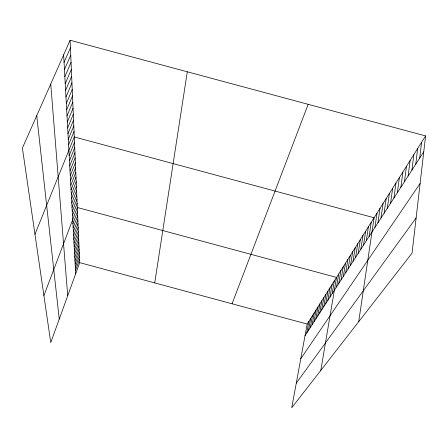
<?xml version="1.0" encoding="UTF-8"?>
<svg xmlns="http://www.w3.org/2000/svg" width="448" height="448" viewBox="0 0 448 448"><rect width="100%" height="100%" fill="white"/><g stroke="black" fill="none" stroke-linecap="round" stroke-linejoin="round"><path stroke-width="0.67" d="M425.6 135.923L412.054 253.131L291.743 407.753L307.171 324.066L425.6 135.923L70.101 40.247L22.4 148.064L50.753 342.58L79.699 262.64L70.101 40.247M419.714 158.071L421.579 142.313M415.761 164.192L417.654 148.551M411.908 170.167L413.823 154.638M408.139 175.997L410.082 160.58M404.466 181.692L406.426 166.387M400.876 187.253L402.858 172.054M397.37 192.685L399.37 177.598M393.943 197.994L395.959 183.014M390.594 203.185L392.627 188.306M387.318 208.258L389.368 193.486M384.115 213.22L386.176 198.554M380.979 218.07L383.057 203.51M377.916 222.818L380.005 208.359M374.914 227.466L377.014 213.108M358.714 321.681L374.091 217.762L74.278 136.948L34.966 234.276M369.102 236.471L371.224 222.314M366.29 240.834L368.413 226.772M363.53 245.106L365.663 231.146M154.717 282.895L187.298 71.792M358.182 253.394L360.326 239.624M360.83 249.29L362.97 235.424M355.583 257.415L357.739 243.74M353.041 261.352L355.197 247.772M350.543 265.216L352.705 251.731M348.096 269.007L350.263 255.612M343.342 276.377L345.514 263.155M345.699 272.726L347.866 259.42M341.034 279.955L343.207 266.823M336.538 286.916L338.716 273.958M338.766 283.466L340.939 270.424M320.813 370.395L336.532 277.43L77.319 207.486L43.904 295.562M332.142 293.726L334.32 280.935M327.846 300.384L330.019 287.767M329.974 297.086L332.153 284.385M323.697 306.802L325.875 294.358M325.752 303.621L327.93 291.094M321.681 309.926L323.854 297.562M317.755 316.014L319.922 303.811M319.698 313.001L321.871 300.714M313.958 321.894L316.126 309.842M315.84 318.982L318.007 306.852M312.11 324.755L314.272 312.782M308.504 330.338L310.666 318.522M310.29 327.572L312.452 315.678M306.751 333.06L308.902 321.317M75.314 267.361L79.419 256.077M75.488 270.598L79.559 259.386M74.945 260.708L79.128 249.295M75.13 264.062L79.274 252.717M74.57 253.831L78.826 242.278M74.76 257.298L78.977 245.818M74.374 250.303L78.669 238.683M73.976 243.057L78.35 231.297M74.178 246.708L78.512 235.021M73.774 239.333L78.187 227.5M73.354 231.689L77.851 219.71M73.567 235.547L78.019 223.642M73.136 227.758L77.678 215.712M72.918 223.759L77.498 211.635M72.47 215.65L77.146 203.381M232.058 303.783L308.168 104.322M72.016 207.362L76.782 194.947M72.246 211.546L76.966 199.203M71.781 203.106L76.591 190.613M71.546 198.761L76.401 186.194M71.299 194.337L76.21 181.692M70.801 185.226L75.807 172.43M71.053 189.823L76.009 177.106M70.543 180.533L75.6 167.658M70.28 175.745L75.393 162.792M70.011 170.862L75.18 157.83M69.737 165.883L74.962 152.768M69.462 160.793L74.738 147.605M69.177 155.602L74.508 142.335M68.589 144.889L74.038 131.454M68.281 139.356L73.797 125.843M67.973 133.706L73.55 120.109M67.654 127.932L73.298 114.251M67.329 122.03L73.041 108.265M66.998 115.993L72.772 102.144M66.662 109.816L72.503 95.883M66.315 103.499L72.229 89.482M65.957 97.037L71.943 82.936M65.593 90.418L71.658 76.238M65.223 83.647L71.361 69.378M64.842 76.709L71.058 62.356M64.45 69.602L70.745 55.166M64.053 62.317L70.431 47.802M305.021 335.737L423.763 151.799M300.782 358.719L420.101 183.49M296.274 383.191L416.125 217.896M79.699 262.64L307.171 324.066M36.736 115.657L59.248 319.122M50.742 84.006L67.715 295.742M63.644 54.852L75.667 273.79"/></g></svg>
